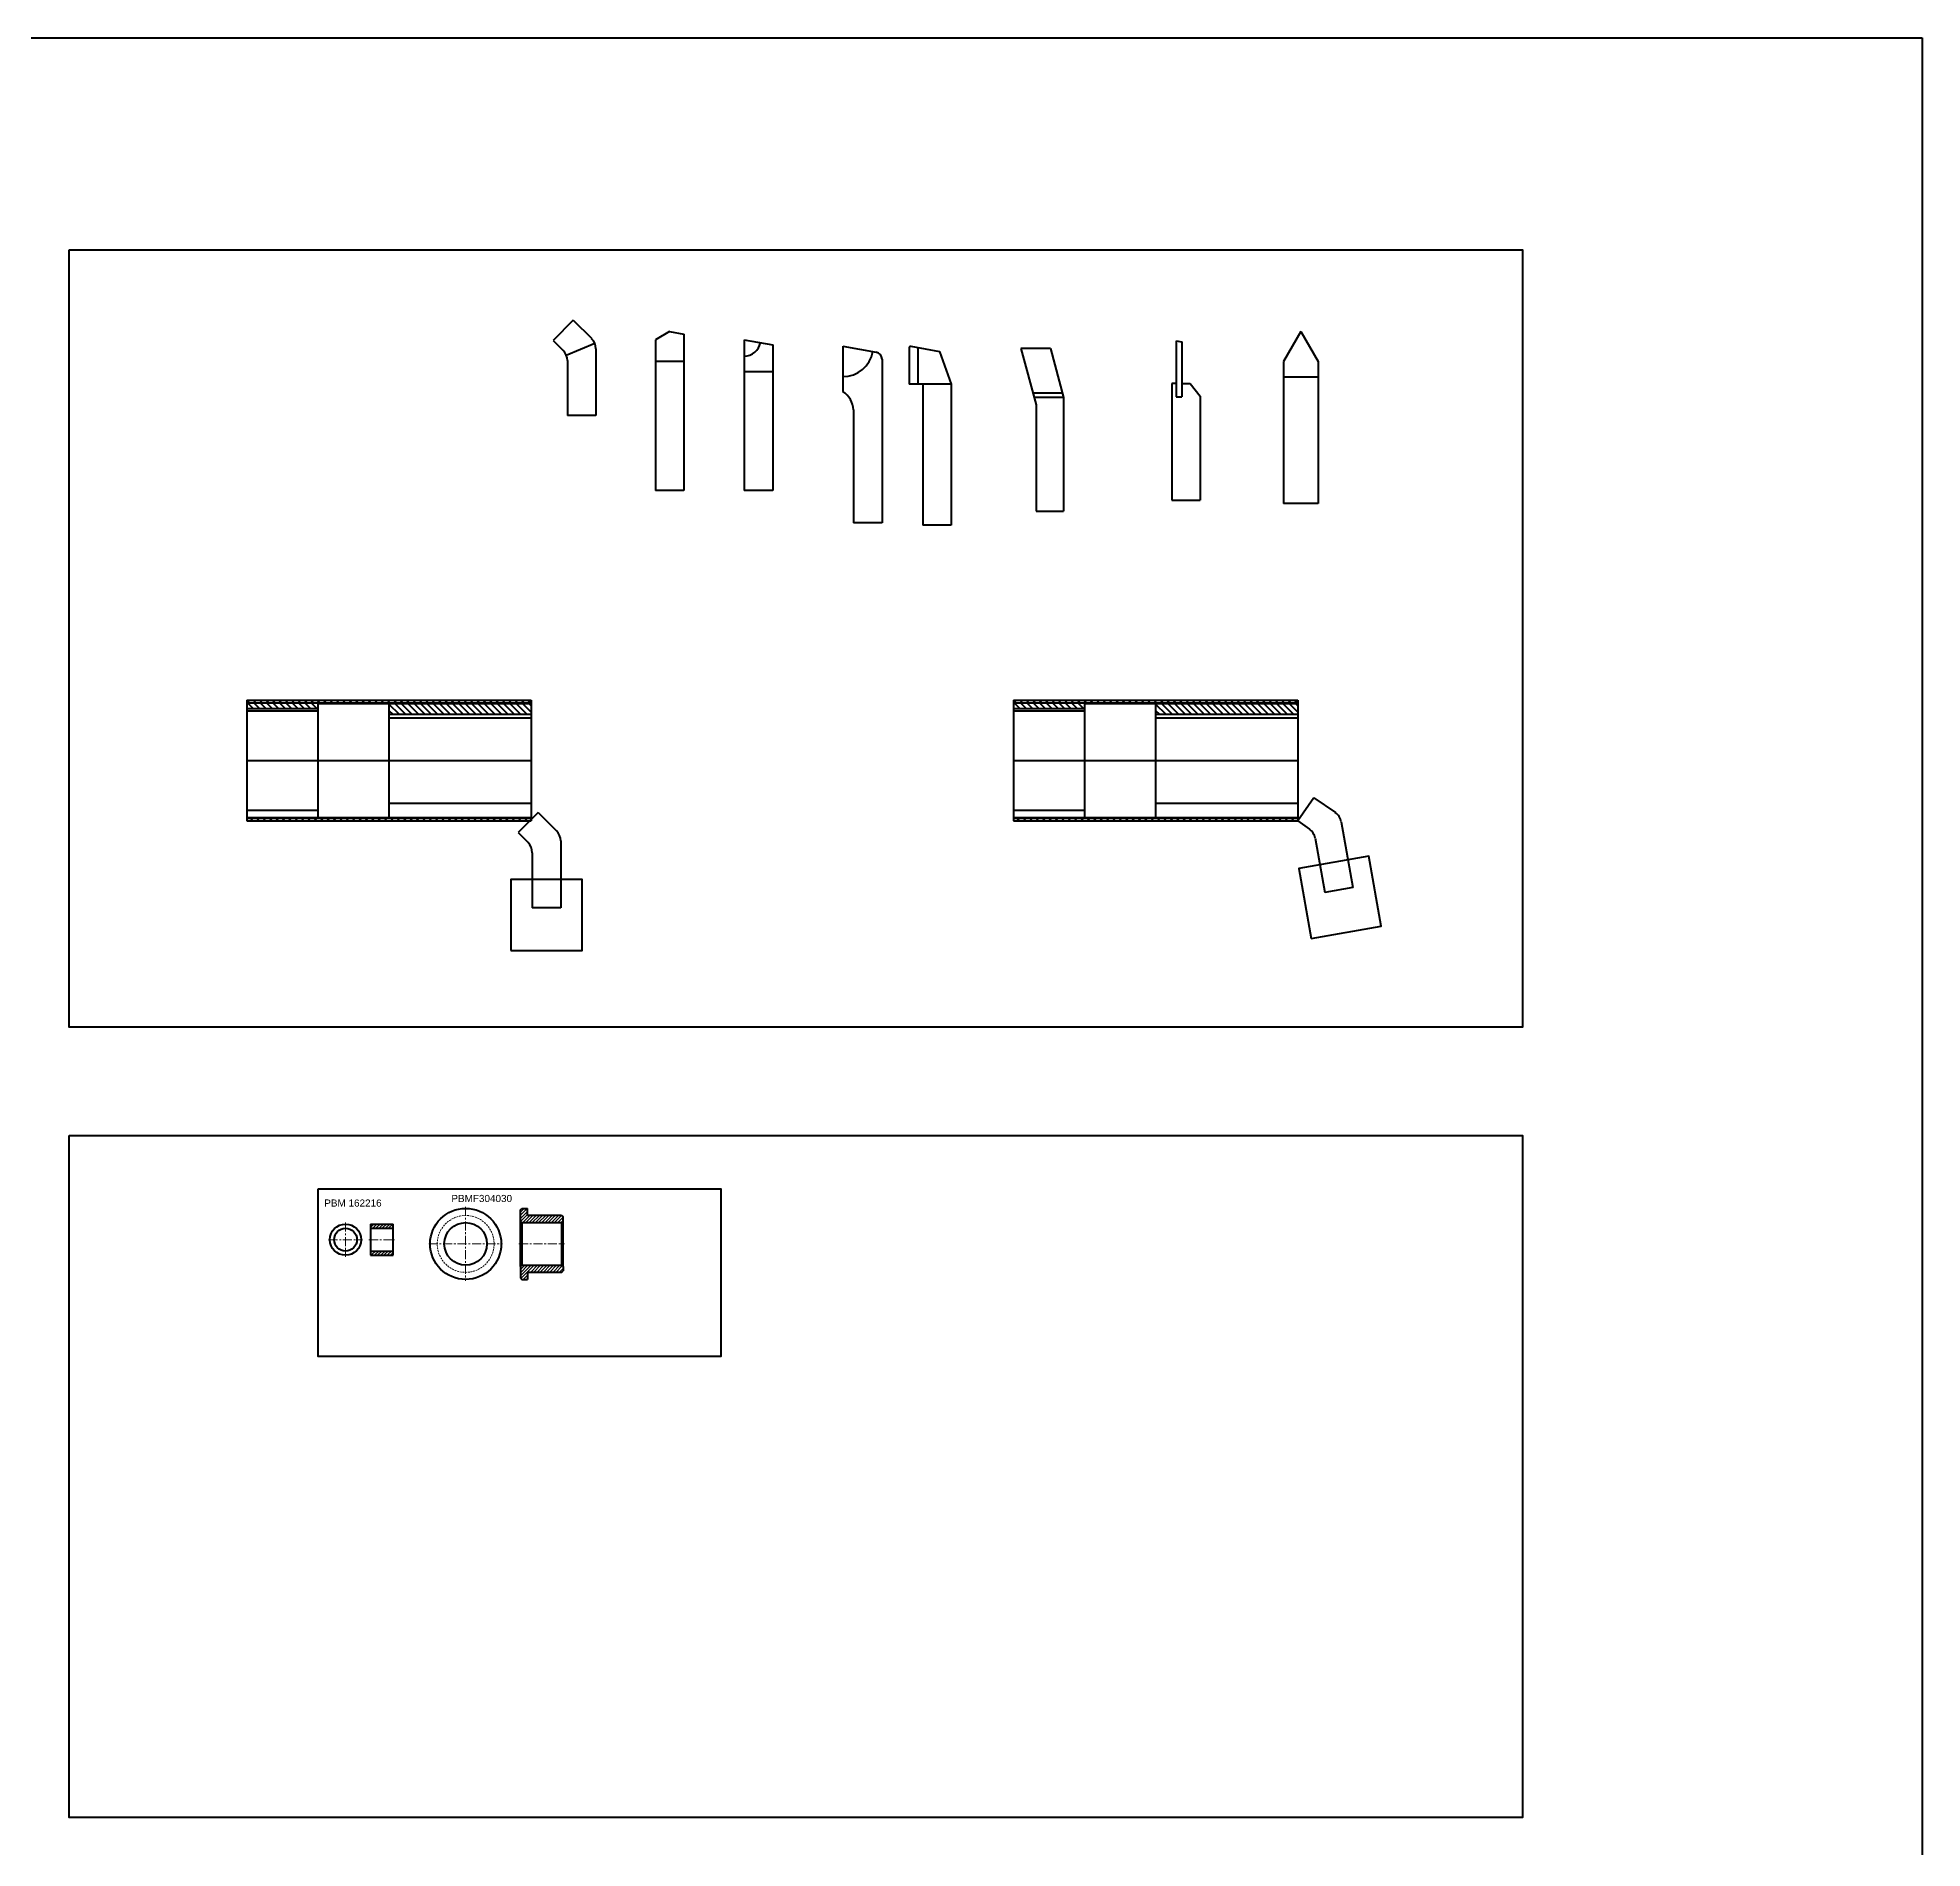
# Model space of a CAD drawing. Header units: millimetres. Extents: x -11382 to 23553, y -372 to 10786.
# Drawn here: x 6248 to 7574, y 4502 to 5775 of the extents above; entities that cross this region are included whole.
import ezdxf

# ---------------------------------------------------------------- set-up
doc = ezdxf.new("R2010")
doc.units = ezdxf.units.MM
doc.header["$LTSCALE"] = 0.2
doc.linetypes.add('CENTER', pattern=[50.8, 31.75, -6.35, 6.35, -6.35])
doc.linetypes.add('HIDDEN', pattern=[9.525, 6.35, -3.175])
for name, color, linetype, lineweight in [('đướng nét đứt', 4, 'HIDDEN', 20), ('đường bao thấy', 7, 'Continuous', 40), ('đường mặt cắt', 160, 'Continuous', 15), ('đường nét tâm', 137, 'CENTER', 15)]:
    doc.layers.add(name, color=color, linetype=linetype, lineweight=lineweight)
doc.styles.add('nhat5', font='arial.ttf', dxfattribs={"height": 10})
pattern_1 = [(45, (3029.8793, 2355.254), (-2.245064, 2.245064), [])]
pattern_2 = [(135, (3029.8793, 2355.254), (-2.245064, -2.245064), [])]
pattern_3 = [(45, (3569.2192, 2355.254), (-2.245064, 2.245064), [])]
pattern_4 = [(135, (3569.2192, 2355.254), (-2.245064, -2.245064), [])]
pattern_5 = [(45, (51.9082, 1456.2491), (-1.122532, 1.122532), [])]
pattern_6 = [(45, (67.352, 1453.2688), (-1.122532, 1.122532), [])]

# ---------------------------------------------------------------- blocks, each defined once
blk = doc.blocks.new('dao cong')
at = {"layer": 'đường bao thấy'}
for p, q in [((4.1, 107), (-10, 92.9)), ((4.1, 107), (17.1, 94.1)), ((-10, 92.9), (-2.9, 85.8)), ((20, 87), (20, 40)), ((0, 78.7), (0, 40)), ((20, 40), (0, 40))]:
    blk.add_line(p, q, dxfattribs=at)
for centre in [(10, 87), (-10, 78.7)]:
    blk.add_arc(centre, 10, 0, 45, dxfattribs=at)

msp = doc.modelspace()

# ---------------------------------------------------------------- hatches: boundary and pattern name
at = {"layer": 'đường bao thấy'}
h = msp.add_hatch(dxfattribs=at)
h.set_pattern_fill('ANSI31', color=4, style=0)
h.set_pattern_definition(pattern_1)
h.paths.add_polyline_path([(6594.888, 5309.381), (6394.888, 5309.381), (6394.888, 5307.381), (6594.888, 5307.381)])
h = msp.add_hatch(dxfattribs=at)
h.set_pattern_fill('ANSI31', color=256, angle=90, style=0)
h.set_pattern_definition(pattern_2)
h.paths.add_polyline_path([(6444.888, 5307.381), (6394.888, 5307.381), (6394.888, 5303.381), (6444.888, 5303.381)])
h = msp.add_hatch(dxfattribs=at)
h.set_pattern_fill('ANSI31', color=256, angle=90, style=0)
h.set_pattern_definition(pattern_2)
h.paths.add_polyline_path([(6494.888, 5306.881), (6494.888, 5299.381), (6594.888, 5299.381), (6594.888, 5306.881)])
h = msp.add_hatch(dxfattribs=at)
h.set_pattern_fill('ANSI31', color=4, style=0)
h.set_pattern_definition(pattern_3)
h.paths.add_polyline_path([(7134.228, 5309.381), (6934.228, 5309.381), (6934.228, 5307.381), (7134.228, 5307.381)])
h = msp.add_hatch(dxfattribs=at)
h.set_pattern_fill('ANSI31', color=256, angle=90, style=0)
h.set_pattern_definition(pattern_4)
h.paths.add_polyline_path([(6984.228, 5307.381), (6934.228, 5307.381), (6934.228, 5303.381), (6984.228, 5303.381)])
h = msp.add_hatch(dxfattribs=at)
h.set_pattern_fill('ANSI31', color=256, angle=90, style=0)
h.set_pattern_definition(pattern_4)
h.paths.add_polyline_path([(7034.228, 5306.881), (7034.228, 5299.381), (7134.228, 5299.381), (7134.228, 5306.881)])
h = msp.add_hatch(dxfattribs=at)
h.set_pattern_fill('ANSI31', color=4, style=0)
h.set_pattern_definition(pattern_1)
h.paths.add_polyline_path([(6394.888, 5226.381), (6394.888, 5224.381), (6594.888, 5224.381), (6594.888, 5226.381)])
h = msp.add_hatch(dxfattribs=at)
h.set_pattern_fill('ANSI31', color=4, style=0)
h.set_pattern_definition(pattern_3)
h.paths.add_polyline_path([(6934.228, 5226.381), (6934.228, 5224.381), (7134.228, 5224.381), (7134.228, 5226.381)])
at = {"layer": 'đường mặt cắt'}
h = msp.add_hatch(dxfattribs=at)
h.set_pattern_fill('ANSI31', color=256, scale=0.5, style=0)
h.set_pattern_definition(pattern_6)
h.paths.add_polyline_path([(6616.393, 4941.83), (6617.393, 4942.83), (6617.393, 4945.83), (6616.393, 4946.83), (6592.393, 4946.83), (6592.393, 4951.83), (6588.393, 4951.83), (6587.393, 4950.83), (6587.393, 4942.83), (6588.393, 4941.83)])
h = msp.add_hatch(dxfattribs=at)
h.set_pattern_fill('ANSI31', color=256, scale=0.5, style=0)
h.set_pattern_definition(pattern_5)
h.paths.add_polyline_path([(6497.883, 4940.81), (6481.883, 4940.81), (6481.883, 4937.81), (6497.883, 4937.81)])
h = msp.add_hatch(dxfattribs=at)
h.set_pattern_fill('ANSI31', color=256, scale=0.5, style=0)
h.set_pattern_definition(pattern_5)
h.paths.add_polyline_path([(6481.883, 4921.81), (6481.883, 4918.81), (6497.883, 4918.81), (6497.883, 4921.81)])
h = msp.add_hatch(dxfattribs=at)
h.set_pattern_fill('ANSI31', color=256, scale=0.5, style=0)
h.set_pattern_definition(pattern_6)
h.paths.add_polyline_path([(6616.393, 4911.83), (6588.393, 4911.83), (6587.393, 4910.83), (6587.393, 4902.83), (6588.393, 4901.83), (6592.393, 4901.83), (6592.393, 4906.83), (6616.393, 4906.83), (6617.393, 4907.83), (6617.393, 4910.83)])

# ---------------------------------------------------------------- linework, layer by layer
at = {"layer": 'đướng nét đứt'}
msp.add_circle((6548.88, 4926.83), 20, dxfattribs=at)
at = {"layer": 'đường bao thấy'}
for p, q in [((6692.34, 5568.664), (6682.34, 5562.891)), ((6692.34, 5568.664), (6702.34, 5566.901)), ((7136.398, 5568.774), (7124.151, 5547.562)), ((7136.398, 5568.774), (7148.645, 5547.562)), ((6619.672, 5552.136), (6639.672, 5560.42)), ((6682.34, 5562.891), (6682.34, 5456.946)), ((6702.34, 5566.901), (6702.34, 5456.946)), ((6744.902, 5562.891), (6744.902, 5456.946)), ((6744.902, 5562.891), (6764.902, 5559.364)), ((6764.902, 5559.364), (6764.902, 5456.946)), ((6814.294, 5558.282), (6837.662, 5554.162)), ((6814.294, 5558.282), (6814.294, 5526.375)), ((6860.888, 5557.282), (6860.888, 5531.701)), ((6862.061, 5558.267), (6882.169, 5554.722)), ((6866.899, 5557.414), (6866.899, 5531.701)), ((6960.235, 5556.815), (6939.529, 5556.815)), ((6939.529, 5556.815), (6950.192, 5517.022)), ((6960.235, 5556.815), (6969.51, 5522.199)), ((7048.666, 5562.169), (7048.666, 5522.822)), ((7048.666, 5562.169), (7052.666, 5561.464)), ((7052.666, 5561.464), (7052.666, 5522.822)), ((6682.34, 5547.93), (6702.34, 5547.93)), ((6841.794, 5549.238), (6841.794, 5434.196)), ((6882.169, 5554.722), (6890.548, 5531.701)), ((7124.151, 5547.562), (7124.151, 5447.67)), ((7148.645, 5547.562), (7148.645, 5447.67)), ((6744.902, 5540.509), (6764.902, 5540.509)), ((6890.548, 5531.701), (6860.888, 5531.701)), ((6870.548, 5531.701), (6870.548, 5432.36)), ((6890.548, 5531.701), (6890.548, 5432.36)), ((7048.666, 5532.169), (7045.666, 5532.169)), ((7045.666, 5532.169), (7045.666, 5450.047)), ((7052.666, 5532.169), (7058.558, 5532.169)), ((7058.558, 5532.169), (7065.666, 5523.14)), ((7124.151, 5536.792), (7148.645, 5536.792)), ((6968.706, 5525.199), (6948.001, 5525.199)), ((6969.51, 5522.199), (6948.805, 5522.199)), ((6950.192, 5517.022), (6950.192, 5442.368)), ((6969.51, 5522.199), (6969.51, 5442.368)), ((7048.666, 5522.822), (7052.666, 5522.822)), ((7065.666, 5523.14), (7065.666, 5450.047)), ((6821.794, 5513.501), (6821.794, 5434.196)), ((6702.34, 5456.946), (6682.34, 5456.946)), ((6764.902, 5456.946), (6744.902, 5456.946)), ((7045.666, 5450.047), (7065.666, 5450.047)), ((6950.192, 5442.368), (6969.51, 5442.368)), ((7148.645, 5447.67), (7124.151, 5447.67)), ((6841.794, 5434.196), (6821.794, 5434.196)), ((6890.548, 5432.36), (6870.548, 5432.36)), ((6394.888, 5309.381), (6594.888, 5309.381)), ((6394.888, 5309.381), (6394.888, 5224.381)), ((6394.888, 5307.381), (6594.888, 5307.381)), ((6394.888, 5303.381), (6444.888, 5303.381)), ((6444.888, 5307.381), (6444.888, 5226.381)), ((6444.888, 5306.881), (6594.888, 5306.881)), ((6494.888, 5307.381), (6494.888, 5226.381)), ((6594.888, 5309.381), (6594.888, 5224.381)), ((6934.228, 5309.381), (7134.228, 5309.381)), ((6934.228, 5309.381), (6934.228, 5224.381)), ((6934.228, 5307.381), (7134.228, 5307.381)), ((6934.228, 5303.381), (6984.228, 5303.381)), ((6984.228, 5307.381), (6984.228, 5226.381)), ((6984.228, 5306.881), (7134.228, 5306.881)), ((7034.228, 5307.381), (7034.228, 5226.381)), ((7134.228, 5309.381), (7134.228, 5224.381)), ((6394.888, 5301.881), (6444.888, 5301.881)), ((6494.888, 5299.381), (6594.888, 5299.381)), ((6494.888, 5296.881), (6594.888, 5296.881)), ((6934.228, 5301.881), (6984.228, 5301.881)), ((7034.228, 5299.381), (7134.228, 5299.381)), ((7034.228, 5296.881), (7134.228, 5296.881)), ((6394.888, 5266.881), (6594.888, 5266.881)), ((6934.228, 5266.881), (7134.228, 5266.881)), ((6394.888, 5231.881), (6444.888, 5231.881)), ((6394.888, 5226.881), (6594.888, 5226.881)), ((6394.888, 5226.381), (6594.888, 5226.381)), ((6394.888, 5224.381), (6594.888, 5224.381)), ((6494.888, 5236.881), (6594.888, 5236.881)), ((6934.228, 5231.881), (6984.228, 5231.881)), ((6934.228, 5226.881), (7134.228, 5226.881)), ((6934.228, 5226.381), (7134.228, 5226.381)), ((6934.228, 5224.381), (7134.228, 5224.381)), ((7034.228, 5236.881), (7134.228, 5236.881)), ((6587.393, 4950.83), (6588.393, 4951.83)), ((6587.393, 4910.83), (6587.393, 4950.83)), ((6588.393, 4951.83), (6592.393, 4951.83)), ((6592.393, 4946.83), (6592.393, 4951.83)), ((6616.393, 4946.83), (6592.393, 4946.83)), ((6616.393, 4946.83), (6617.393, 4945.83)), ((6617.393, 4910.83), (6617.393, 4945.83)), ((6481.883, 4940.81), (6497.883, 4940.81)), ((6481.883, 4940.7), (6481.883, 4918.81)), ((6481.883, 4938.11), (6482.183, 4937.81)), ((6482.183, 4937.81), (6497.583, 4937.81)), ((6482.183, 4921.81), (6482.183, 4937.81)), ((6497.583, 4937.81), (6497.883, 4938.11)), ((6497.583, 4937.81), (6497.583, 4921.81)), ((6497.883, 4918.81), (6497.883, 4940.81)), ((6587.393, 4942.83), (6588.393, 4941.83)), ((6588.393, 4941.83), (6616.393, 4941.83)), ((6588.393, 4941.83), (6588.393, 4911.83)), ((6616.393, 4941.83), (6617.393, 4942.83)), ((6616.393, 4941.83), (6616.393, 4911.83)), ((6482.183, 4921.81), (6481.883, 4921.51)), ((6481.883, 4918.81), (6497.883, 4918.81)), ((6482.183, 4921.81), (6497.583, 4921.81)), ((6497.583, 4921.81), (6497.883, 4921.51)), ((6588.393, 4911.83), (6587.393, 4910.83)), ((6587.393, 4910.83), (6587.393, 4902.83)), ((6588.393, 4911.83), (6616.393, 4911.83)), ((6592.393, 4906.83), (6592.393, 4901.83)), ((6616.393, 4906.83), (6592.393, 4906.83)), ((6616.393, 4911.83), (6617.393, 4910.83)), ((6616.393, 4906.83), (6617.393, 4907.83)), ((6617.393, 4910.83), (6617.393, 4907.83)), ((6587.393, 4902.83), (6588.393, 4901.83)), ((6588.393, 4901.83), (6592.393, 4901.83))]:
    msp.add_line(p, q, dxfattribs=at)
at = {"layer": 'đường bao thấy', "ltscale": 0.5}
for points in [[(-1640.551, 5775.37), (7573.634, 5775.37), (7573.634, 1397.743), (-1640.551, 1397.743)], [(6269.984, 5626.056), (7292.447, 5626.056), (7292.447, 5079.219), (6269.984, 5079.219)], [(6269.984, 5003.066), (7292.447, 5003.066), (7292.447, 4523.273), (6269.984, 4523.273)]]:
    msp.add_lwpolyline(points, close=True, dxfattribs=at)
at = {"layer": 'đường bao thấy'}
for points in [[(7143.714, 5141.789), (7192.955, 5150.471), (7184.272, 5199.712), (7135.032, 5191.029)], [(6580.746, 5133.254), (6630.746, 5133.254), (6630.746, 5183.254), (6580.746, 5183.254)], [(6445.08, 4965.493), (6728.449, 4965.493), (6728.449, 4847.557), (6445.08, 4847.557)]]:
    msp.add_lwpolyline(points, close=True, dxfattribs=at)
for centre, radius in [((6548.88, 4926.83), 25), ((6464.397, 4929.81), 11), ((6464.397, 4929.81), 8), ((6548.88, 4926.83), 15)]:
    msp.add_circle(centre, radius, dxfattribs=at)
for centre, radius, start, end in [((6744.902, 5562.891), 11.508, 270, 350), ((6861.888, 5557.282), 1, 80, 180), ((6814.294, 5558.282), 21.321, 270, 350), ((6836.794, 5549.238), 5, 0, 80), ((6804.793, 5512.218), 17.05, 4.316287, 56.131276)]:
    msp.add_arc(centre, radius, start, end, dxfattribs=at)
at = {"layer": 'đường nét tâm'}
for p, q in [((6548.88, 4952.83), (6548.88, 4900.83)), ((6464.397, 4941.81), (6464.397, 4917.81)), ((6452.397, 4929.81), (6476.397, 4929.81)), ((6480.883, 4929.81), (6498.883, 4929.81)), ((6522.88, 4926.83), (6574.88, 4926.83)), ((6586.393, 4926.83), (6618.393, 4926.83))]:
    msp.add_line(p, q, dxfattribs=at)

# ---------------------------------------------------------------- block references
at = {"layer": 'đường bao thấy'}
for p in [(6620.433, 5469.57), (6595.746, 5123.357)]:
    msp.add_blockref('dao cong', p, dxfattribs=at)
at = {"layer": 'đường bao thấy', "rotation": 10.00000000000496}
msp.add_blockref('dao cong', (7160.205, 5134.646), dxfattribs=at)

# ---------------------------------------------------------------- texts
at = {"layer": 'đường bao thấy', "char_height": 5, "width": 45.16341, "attachment_point": 1, "style": 'nhat5'}
for s, insert in [('PBMF304030', (6538.832, 4961.3)), ('PBM 162216', (6449.391, 4958.075))]:
    msp.add_mtext(s, dxfattribs=dict(at, insert=insert))

doc.saveas('drawing.dxf')
